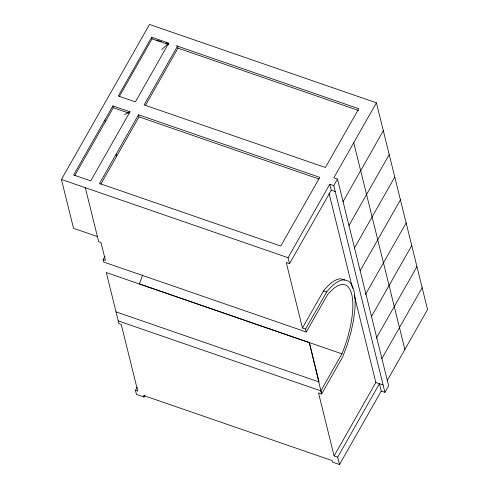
<?xml version="1.0" encoding="UTF-8"?>
<svg xmlns="http://www.w3.org/2000/svg" width="489" height="489" viewBox="0 0 489 489"><rect width="100%" height="100%" fill="white"/><g stroke="black" fill="none" stroke-linecap="round" stroke-linejoin="round"><path stroke-width="0.73" d="M97.403 236.554L73.527 228.314L61.437 179.451L149.493 24.45L376.42 102.806L427.563 309.549L387.221 380.564M151.669 37.219L118.289 95.978L135.398 101.889L168.778 43.13L151.669 37.219L152.067 38.845L119.438 96.278M112.861 105.911L73.625 174.983L90.74 180.887L129.976 111.822L112.861 105.911L113.314 107.727L74.829 175.472M138.521 114.774L99.499 183.467L280.765 246.059L319.788 177.36L138.521 114.774L139.041 116.871L100.752 184.267M145.367 105.569L177.996 48.13L177.507 46.143L176.046 45.734M137.311 387.037L135.435 390.332L136.455 394.434L143.931 397.019L143.546 395.479L332.117 460.595L332.502 462.129L339.507 464.55L337.685 457.178L334.103 455.937L318.51 392.911L321.64 393.993L320.87 390.876L341.909 353.834A56.871 19.756 -71 0 0 351.713 294.323A56.871 19.756 -71 0 0 327.349 294.965L306.303 332.007L103.705 262.049L103.1 259.604L104.982 256.297M143.931 397.019L145.056 395.033M306.303 332.007L305.582 329.085L302.453 328.003L286.267 262.55L289.531 263.681L288.052 257.697L329.788 184.231L333.773 185.606L384.91 392.349L381.243 391.084L379.421 383.712L337.685 457.178M376.42 102.806L333.822 177.794L337.496 179.06L388.633 385.803L384.91 392.349M289.531 263.681L331.267 190.215L329.788 184.231M333.773 185.606L337.496 179.06M342.991 201.768L383.333 130.752M348.889 225.612L389.232 154.597M302.453 328.003L323.498 290.967A62.286 21.638 -71 0 1 340.478 278.791L344.922 279.849M305.582 329.085L326.628 292.043A62.286 21.638 -71 0 1 343.602 279.873L348.052 280.93A62.286 21.638 -71 0 1 354.941 308.773L353.553 320.099L350.961 332.263L347.288 344.727L342.679 356.952L321.64 393.993L309.36 342.667L106.302 272.55L118.943 323.657L121.26 324.458L137.751 391.127L135.435 390.332M354.433 248.033L394.776 177.018M360.081 270.869L400.424 199.848M365.417 294.61L406.133 222.929M371.402 316.621L411.744 245.606M376.224 338.309L416.946 266.627M381.805 358.694L422.148 287.679M334.103 455.937L375.833 382.471L354.207 295.044M339.507 464.55L381.243 391.084M161.737 49.548L168.778 43.13M124.591 114.658L129.976 111.822M156.315 40.208L161.431 41.644M165.814 42.873L168.742 43.686M152.067 38.845L168.467 44.505M177.996 48.13L358.541 110.471M113.314 107.727L128.998 113.148M139.041 116.871L318.865 178.962M331.267 190.215L335.252 191.59M61.437 179.451L288.052 257.697M323.498 290.967L326.628 292.043M103.1 259.604L105.416 260.405L100.978 242.483L98.668 241.682L85.312 187.697M341.909 353.834L139.31 283.877A56.871 19.756 -71 0 0 142.678 274.946M375.833 382.471L383.089 384.977M116.027 311.86L319.085 381.976L309.36 342.667M118.271 320.918L320.894 390.882M353.749 142.727L404.886 349.47M329.097 193.528L352.557 288.376M116.107 154.224L116.626 156.321M104.842 120.037L105.288 121.853M177.507 46.143L144.127 104.903L325.393 167.495L358.773 108.735L177.507 46.143"/></g></svg>
